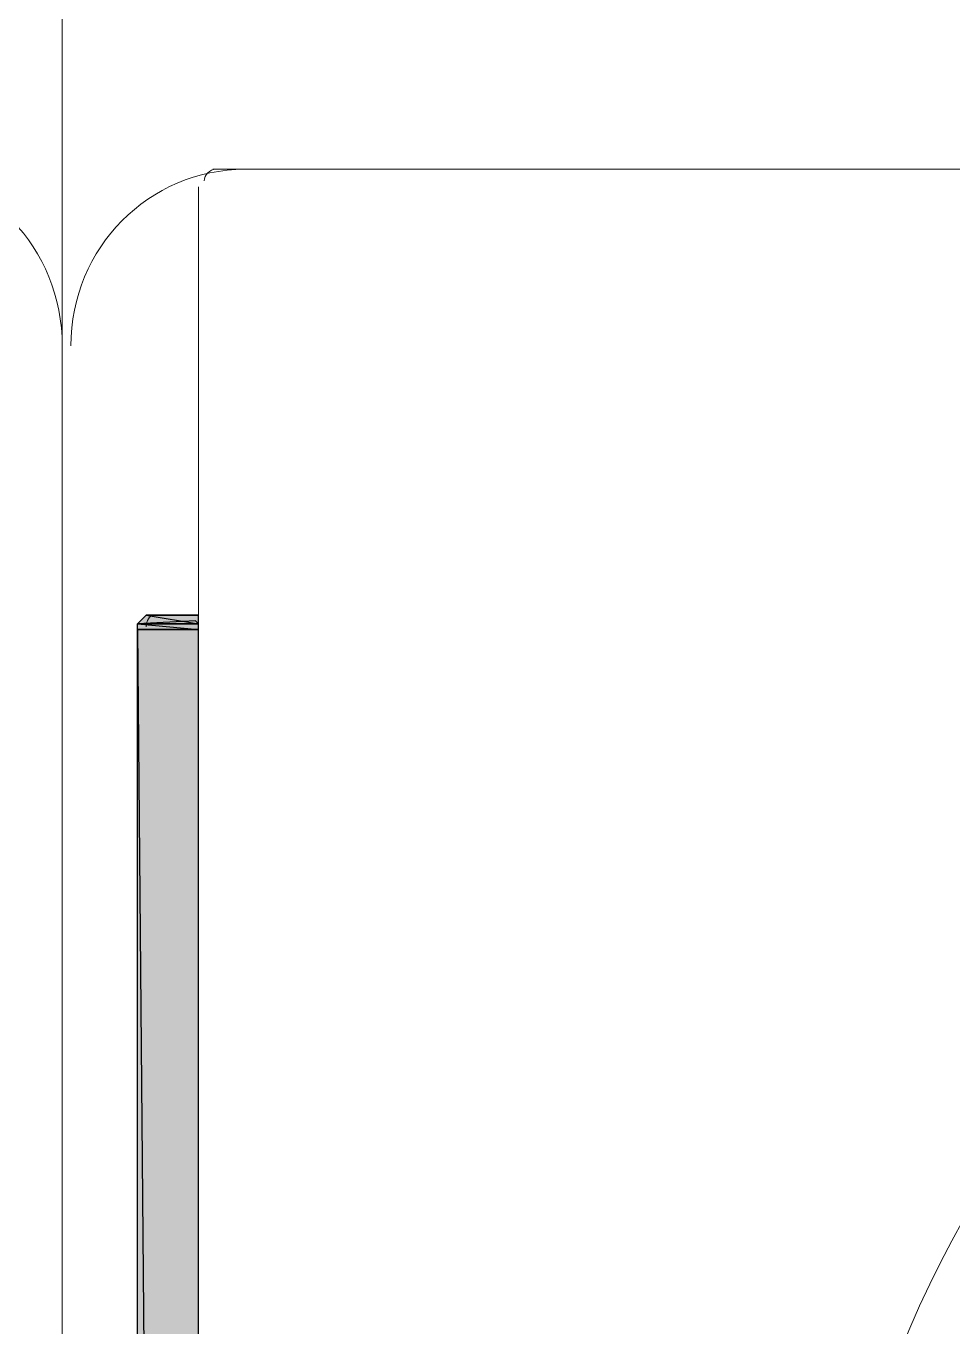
# Model space of a CAD drawing. Header units: millimetres. Extents: x 53 to 176, y -29 to 32.
# Drawn here: x 119.79 to 120.237, y -10.025 to -9.397 of the extents above; entities that cross this region are included whole.
import ezdxf

# ---------------------------------------------------------------- set-up
doc = ezdxf.new("R2010")
doc.units = ezdxf.units.MM
doc.layers.add('15 - Quadro de medição', color=6, linetype='Continuous')

msp = doc.modelspace()

# ---------------------------------------------------------------- hatches: boundary and pattern name
at = {"layer": '15 - Quadro de medição', "true_color": 0x000007}
h = msp.add_hatch(color=7, dxfattribs=at)
h.paths.add_polyline_path([(119.87278, -9.68155), (119.84764, -9.68155), (119.87278, -9.68574)])
h.paths.add_polyline_path([(119.84764, -9.68155), (119.87278, -9.68574), (119.84345, -9.68574)])
h.paths.add_polyline_path([(119.87278, -9.68574), (119.84345, -9.68574)])
h.paths.add_polyline_path([(119.84345, -9.68574), (119.87278, -9.68574), (119.87138, -9.68434)])
h.paths.add_polyline_path([(119.87278, -9.68574), (119.87138, -9.68434), (119.84345, -9.68574)])
h.paths.add_polyline_path([(119.87278, -9.68574), (119.84345, -9.68574)])
h = msp.add_hatch(color=7, dxfattribs=at)
h.paths.add_polyline_path([(119.87278, -9.68155), (119.84764, -9.68155), (119.87278, -9.68574)])
h.paths.add_polyline_path([(119.84764, -9.68155), (119.87278, -9.68574), (119.84345, -9.68574)])
h.paths.add_polyline_path([(119.87278, -9.68574), (119.84345, -9.68574)])
h.paths.add_polyline_path([(119.84345, -9.68574), (119.87278, -9.68574), (119.87138, -9.68434)])
h.paths.add_polyline_path([(119.87278, -9.68574), (119.87138, -9.68434), (119.84345, -9.68574)])
h.paths.add_polyline_path([(119.87278, -9.68574), (119.84345, -9.68574)])
h = msp.add_hatch(color=7, dxfattribs=at)
h.paths.add_polyline_path([(119.87278, -9.68155), (119.85043, -9.68155)])
h.paths.add_polyline_path([(119.85043, -9.68155), (119.87278, -9.68155), (119.84764, -9.68155)])
h.paths.add_polyline_path([(119.87278, -9.68155), (119.84764, -9.68155)])
h.paths.add_polyline_path([(119.84764, -9.68155), (119.87278, -9.68155), (119.87138, -9.68155)])
h.paths.add_polyline_path([(119.87278, -9.68155), (119.87138, -9.68155), (119.84764, -9.68155)])
h.paths.add_polyline_path([(119.87278, -9.68155), (119.84764, -9.68155)])
h = msp.add_hatch(color=7, dxfattribs=at)
h.paths.add_polyline_path([(119.87278, -9.68155), (119.85043, -9.68155)])
h.paths.add_polyline_path([(119.85043, -9.68155), (119.87278, -9.68155), (119.84764, -9.68155)])
h.paths.add_polyline_path([(119.87278, -9.68155), (119.84764, -9.68155)])
h.paths.add_polyline_path([(119.84764, -9.68155), (119.87278, -9.68155), (119.87138, -9.68155)])
h.paths.add_polyline_path([(119.87278, -9.68155), (119.87138, -9.68155), (119.84764, -9.68155)])
h.paths.add_polyline_path([(119.87278, -9.68155), (119.84764, -9.68155)])
h = msp.add_hatch(color=7, dxfattribs=at)
h.paths.add_polyline_path([(119.87278, -9.68574), (119.84345, -9.68574), (119.87278, -9.68853)])
h.paths.add_polyline_path([(119.84345, -9.68574), (119.87278, -9.68853), (119.84345, -9.68853)])
h.paths.add_polyline_path([(119.87278, -9.68853), (119.84345, -9.68853)])
h.paths.add_polyline_path([(119.84345, -9.68853), (119.87278, -9.68853), (119.87138, -9.68853)])
h.paths.add_polyline_path([(119.87278, -9.68853), (119.87138, -9.68853), (119.84345, -9.68853)])
h.paths.add_polyline_path([(119.87278, -9.68853), (119.84345, -9.68853)])
h = msp.add_hatch(color=7, dxfattribs=at)
h.paths.add_polyline_path([(119.87278, -9.68574), (119.84345, -9.68574), (119.87278, -9.68853)])
h.paths.add_polyline_path([(119.84345, -9.68574), (119.87278, -9.68853), (119.84345, -9.68853)])
h.paths.add_polyline_path([(119.87278, -9.68853), (119.84345, -9.68853)])
h.paths.add_polyline_path([(119.84345, -9.68853), (119.87278, -9.68853), (119.87138, -9.68853)])
h.paths.add_polyline_path([(119.87278, -9.68853), (119.87138, -9.68853), (119.84345, -9.68853)])
h.paths.add_polyline_path([(119.87278, -9.68853), (119.84345, -9.68853)])
h = msp.add_hatch(color=7, dxfattribs=at)
h.paths.add_polyline_path([(119.87278, -9.68853), (119.84345, -9.68853), (119.87278, -13.03237)])
h.paths.add_polyline_path([(119.84345, -9.68853), (119.87278, -13.03237), (119.84345, -13.03237)])
h = msp.add_hatch(color=7, dxfattribs=at)
h.paths.add_polyline_path([(119.87278, -9.68853), (119.84345, -9.68853), (119.87278, -13.03237)])
h.paths.add_polyline_path([(119.84345, -9.68853), (119.87278, -13.03237), (119.84345, -13.03237)])

# ---------------------------------------------------------------- linework, layer by layer
at = {"layer": '15 - Quadro de medição', "color": 7, "linetype": 'Continuous', "lineweight": 20, "true_color": 0x000007}
for points in [[(117.95223, -9.32817), (119.80713, -9.32817), (119.80713, -13.03237), (117.95223, -13.03237)], [(119.80713, -9.32817), (121.66063, -9.32817), (121.66063, -13.03237), (119.80713, -13.03237)]]:
    msp.add_lwpolyline(points, close=True, dxfattribs=at)
for points in [[(119.87976, -9.46645), (121.59498, -9.46645), (121.59498, -13.03237), (119.87278, -13.03237), (119.87138, -13.03098), (119.80713, -13.03237)], [(119.89373, -9.46645), (121.57403, -9.46645), (121.57403, -9.46645)], [(119.87278, -13.03237), (119.87278, -9.47483), (119.87278, -9.47483)], [(119.80713, -9.55305), (119.80713, -13.03237), (117.95223, -13.03237), (117.95223, -9.55305)], [(121.66063, -9.55305), (121.66063, -13.03237), (119.80713, -13.03237), (119.80713, -9.55305)], [(119.85043, -9.68155), (119.87278, -9.68155), (119.87278, -9.68155)], [(119.85043, -9.68155), (119.87278, -9.68155), (119.87278, -9.68155)], [(119.84345, -9.68853), (119.84345, -13.03237), (119.87278, -13.03237), (119.82948, -13.03237)], [(119.87278, -13.03237), (119.84345, -13.03237), (119.84345, -9.68853)]]:
    msp.add_lwpolyline(points, dxfattribs=at)
at = {"layer": '15 - Quadro de medição', "color": 7, "linetype": 'Continuous', "lineweight": -2, "true_color": 0x000007}
for points in [[(119.84764, -9.68155), (119.87278, -9.68574), (119.84345, -9.68574)], [(119.84764, -9.68155), (119.87278, -9.68574), (119.84345, -9.68574)], [(119.84345, -9.68574), (119.87278, -9.68574), (119.87138, -9.68434)], [(119.87278, -9.68574), (119.87138, -9.68434), (119.84345, -9.68574)], [(119.84345, -9.68574), (119.87278, -9.68574), (119.87138, -9.68434)], [(119.87278, -9.68574), (119.87138, -9.68434), (119.84345, -9.68574)], [(119.85043, -9.68155), (119.87278, -9.68155), (119.84764, -9.68155)], [(119.87278, -9.68155), (119.84764, -9.68155)], [(119.84764, -9.68155), (119.87278, -9.68155), (119.87138, -9.68155)], [(119.87278, -9.68155), (119.87138, -9.68155), (119.84764, -9.68155)], [(119.87278, -9.68155), (119.84764, -9.68155)], [(119.87278, -9.68155), (119.84764, -9.68155), (119.87278, -9.68574)], [(119.85043, -9.68155), (119.87278, -9.68155), (119.84764, -9.68155)], [(119.87278, -9.68155), (119.84764, -9.68155)], [(119.84764, -9.68155), (119.87278, -9.68155), (119.87138, -9.68155)], [(119.87278, -9.68155), (119.87138, -9.68155), (119.84764, -9.68155)], [(119.87278, -9.68155), (119.84764, -9.68155)], [(119.87278, -9.68155), (119.84764, -9.68155), (119.87278, -9.68574)], [(119.87278, -9.68155), (119.85043, -9.68155)], [(119.87278, -9.68155), (119.85043, -9.68155)], [(119.87278, -9.68574), (119.84345, -9.68574)], [(119.87278, -9.68574), (119.84345, -9.68574)], [(119.87278, -9.68574), (119.84345, -9.68574), (119.87278, -9.68853)], [(119.84345, -9.68574), (119.87278, -9.68853), (119.84345, -9.68853)], [(119.87278, -9.68574), (119.84345, -9.68574)], [(119.87278, -9.68574), (119.84345, -9.68574)], [(119.87278, -9.68574), (119.84345, -9.68574), (119.87278, -9.68853)], [(119.84345, -9.68574), (119.87278, -9.68853), (119.84345, -9.68853)], [(119.87278, -9.68853), (119.84345, -9.68853)], [(119.84345, -9.68853), (119.87278, -9.68853), (119.87138, -9.68853)], [(119.87278, -9.68853), (119.87138, -9.68853), (119.84345, -9.68853)], [(119.87278, -9.68853), (119.84345, -9.68853)], [(119.87278, -9.68853), (119.84345, -9.68853), (119.87278, -13.03237)], [(119.84345, -9.68853), (119.87278, -13.03237), (119.84345, -13.03237)], [(119.87278, -9.68853), (119.84345, -9.68853)], [(119.84345, -9.68853), (119.87278, -9.68853), (119.87138, -9.68853)], [(119.87278, -9.68853), (119.87138, -9.68853), (119.84345, -9.68853)], [(119.87278, -9.68853), (119.84345, -9.68853)], [(119.87278, -9.68853), (119.84345, -9.68853), (119.87278, -13.03237)], [(119.84345, -9.68853), (119.87278, -13.03237), (119.84345, -13.03237)]]:
    msp.add_lwpolyline(points, close=True, dxfattribs=at)
at = {"layer": '15 - Quadro de medição', "color": 7, "linetype": 'Continuous', "lineweight": 20, "true_color": 0x000007}
for points in [[(119.80713, -9.55165), (119.80713, -9.50416), (119.77081, -9.46645), (119.72332, -9.46645)], [(119.89513, -9.46645), (119.84903, -9.46645), (119.81132, -9.50416), (119.81132, -9.55165)], [(119.88116, -9.46645), (119.87836, -9.46645), (119.87557, -9.46924), (119.87557, -9.47204)], [(119.85183, -9.68155), (119.84903, -9.68155), (119.84764, -9.68434), (119.84764, -9.68714)], [(119.85183, -9.68155), (119.84903, -9.68155), (119.84764, -9.68434), (119.84764, -9.68714)]]:
    msp.add_open_spline(points, degree=3, dxfattribs=at)
for points in [[(121.27373, -10.25143), (121.27373, -9.95671), (121.03488, -9.71787), (120.73877, -9.71787), (120.73877, -9.71787), (120.44405, -9.71787), (120.20521, -9.95671), (120.20521, -10.25143), (120.20521, -10.25143), (120.20521, -10.54754), (120.44405, -10.78639), (120.73877, -10.78639), (120.73877, -10.78639), (121.03488, -10.78639), (121.27373, -10.54754), (121.27373, -10.25143)], [(120.47757, -9.7444), (120.24432, -9.86592), (120.1228, -10.12991), (120.18565, -10.38691), (120.18565, -10.38691), (120.24711, -10.64252), (120.47618, -10.8227), (120.73877, -10.8227), (120.73877, -10.8227), (121.00276, -10.8227), (121.23182, -10.64252), (121.29328, -10.38691), (121.29328, -10.38691), (121.35614, -10.12991), (121.23462, -9.86592), (120.99996, -9.7444)]]:
    msp.add_open_spline(points, degree=3, knots=[0, 0, 0, 0, 0.0625, 0.0625, 0.0625, 0.062501, 0.125, 0.125, 0.125, 0.125001, 0.1875, 0.1875, 0.1875, 0.187501, 1, 1, 1, 1], dxfattribs=at)

doc.saveas('drawing.dxf')
